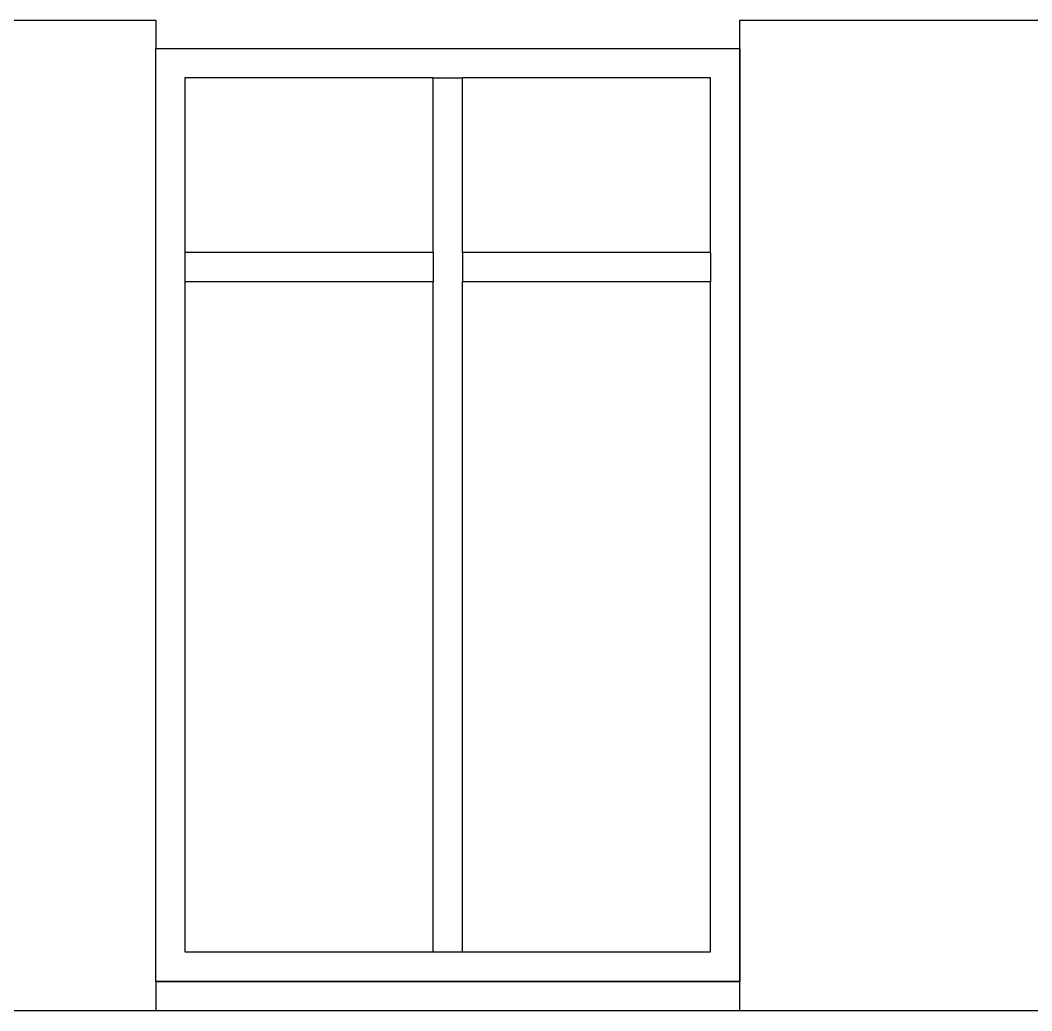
# Model space of a CAD drawing. Header units: metres. Extents: x -59 to 59, y -13 to 12.
# Drawn here: x 8.779 to 12.219, y 5.769 to 9.139 of the extents above; entities that cross this region are included whole.
import ezdxf

# ---------------------------------------------------------------- set-up
doc = ezdxf.new("R2010")
doc.units = ezdxf.units.M

msp = doc.modelspace()

# ---------------------------------------------------------------- linework, layer by layer
for p, q in [((8.6188, 9.1393), (9.2396, 9.1393)), ((9.2396, 9.1393), (9.2396, 9.0436)), ((11.226, 9.1393), (12.3683, 9.1393)), ((11.226, 9.0436), (11.226, 9.1393)), ((9.2396, 5.8693), (9.2396, 9.0436)), ((9.2396, 9.0436), (11.226, 9.0436)), ((9.2396, 9.0436), (11.226, 9.0436)), ((9.2396, 5.8693), (9.2396, 9.0436)), ((11.226, 5.8693), (11.226, 9.0436)), ((11.226, 9.0436), (11.226, 5.8693)), ((9.3389, 8.9436), (9.3389, 8.3493)), ((10.1831, 8.9436), (9.3389, 8.9436)), ((10.1831, 8.9436), (10.2825, 8.9436)), ((10.1831, 8.3493), (10.1831, 8.9436)), ((11.1267, 8.9436), (10.2825, 8.9436)), ((10.2825, 8.3493), (10.2825, 8.9436)), ((11.1267, 8.3493), (11.1267, 8.9436)), ((10.1831, 8.3493), (9.3389, 8.3493)), ((9.3389, 8.3493), (9.3389, 8.2493)), ((10.1831, 8.3493), (10.1831, 8.2493)), ((11.1267, 8.3493), (10.2825, 8.3493)), ((10.2825, 8.3493), (10.2825, 8.2493)), ((11.1267, 8.3493), (11.1267, 8.2493)), ((10.1831, 8.2493), (9.3389, 8.2493)), ((9.3389, 8.2493), (9.3389, 5.9693)), ((10.1831, 5.9693), (10.1831, 8.2493)), ((11.1267, 8.2493), (10.2825, 8.2493)), ((10.2825, 5.9693), (10.2825, 8.2493)), ((11.1267, 5.9693), (11.1267, 8.2493)), ((9.3389, 5.9693), (10.1831, 5.9693)), ((10.1831, 5.9693), (10.2825, 5.9693)), ((10.2825, 5.9693), (11.1267, 5.9693)), ((9.2396, 5.8693), (11.226, 5.8693)), ((9.2396, 5.8693), (9.2396, 5.7693)), ((11.226, 5.8693), (9.2396, 5.8693)), ((11.226, 5.7693), (11.226, 5.8693)), ((9.2396, 5.7693), (8.6188, 5.7693)), ((11.226, 5.7693), (9.2396, 5.7693)), ((12.3683, 5.7693), (11.226, 5.7693))]:
    msp.add_line(p, q)

doc.saveas('drawing.dxf')
